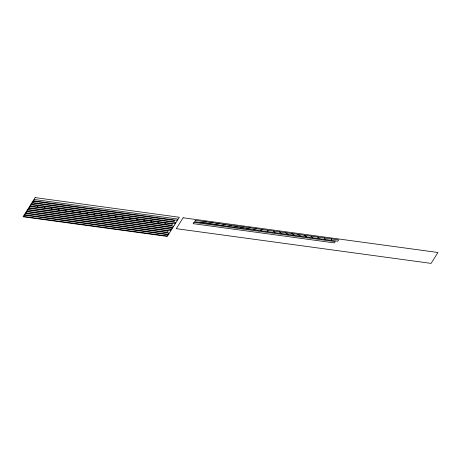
<?xml version="1.0" encoding="UTF-8"?>
<svg xmlns="http://www.w3.org/2000/svg" width="461" height="461" viewBox="0 0 461 461"><rect width="100%" height="100%" fill="white"/><g stroke="black" fill="none" stroke-linecap="round" stroke-linejoin="round"><path stroke-width="0.69" d="M267.737 231.647L267.806 230.27M37.422 206.983L38.257 205.71M44.463 207.946L45.345 206.678M164.537 224.3L165.447 223.038M51.505 208.902L52.433 207.64M58.541 209.859L59.527 208.608M157.426 223.331L158.434 222.087M65.577 210.821L66.615 209.576M72.613 211.778L73.708 210.539M150.321 222.363L151.41 221.13M79.655 212.74L80.796 211.507M143.221 221.395L144.385 220.168M86.697 213.697L87.884 212.475M136.133 220.433L137.343 219.211M93.744 214.659L94.966 213.437M129.051 219.465L130.296 218.249M100.792 215.615L102.042 214.4M107.851 216.578L109.119 215.368M121.981 218.502L123.243 217.292M114.91 217.54L116.184 216.33M260.459 230.656L262.107 229.497M253.285 229.682L256.304 228.702M246.422 228.742L250.311 227.89M227.607 226.184L231.606 225.343M233.779 227.019L237.847 226.19M239.956 227.861L244.123 227.043M221.188 225.308L225.441 224.501M214.451 224.386L219.28 223.66M207.456 223.435L213.057 222.813M200.328 222.467L206.753 221.954M291.531 233.502L294.562 235.3M285.336 232.661L288.344 234.453M297.904 234.372L300.612 236.13M279.331 231.843L281.809 233.566M304.433 235.26L306.651 236.948M311.066 236.165L312.754 237.784M273.511 231.047L274.912 232.626M317.785 237.081L318.943 238.625M324.55 238.003L325.195 239.478M331.338 238.925L331.488 240.337M35.128 197.613L23.05 216.762L167.285 236.412L179.364 217.264L35.128 197.613M33.376 201.255L32.575 202.535L173.855 221.781L174.661 220.508L33.376 201.255M24.577 215.212L23.77 216.491L166.991 236.003L167.798 234.724L24.577 215.212M25.678 213.472L24.871 214.745L168.092 234.257L168.899 232.984L25.678 213.472M26.778 211.726L25.972 212.999L167.32 232.258L168.127 230.984L26.778 211.726M27.879 209.98L27.072 211.259L170.293 230.771L171.1 229.492L27.879 209.98M28.98 208.234L28.173 209.513L171.394 229.025L172.201 227.751L28.98 208.234M30.08 206.493L29.274 207.767L172.495 227.279L173.301 226.005L30.08 206.493M31.181 204.747L30.374 206.021L171.653 225.273L172.46 223.994L31.181 204.747M32.282 203.001L31.475 204.281L174.696 223.792L175.503 222.513L32.282 203.001M34.477 199.515L33.67 200.789L176.897 220.3L177.704 219.027L34.477 199.515M183.121 217.776L176.252 228.668L431.081 263.387L437.95 252.495L183.121 217.776M193.931 222.386L193.124 223.66L334.473 242.918L335.28 241.639L193.931 222.386M195.389 220.404L194.582 221.683L337.809 241.195L338.616 239.916L195.389 220.404"/></g></svg>
